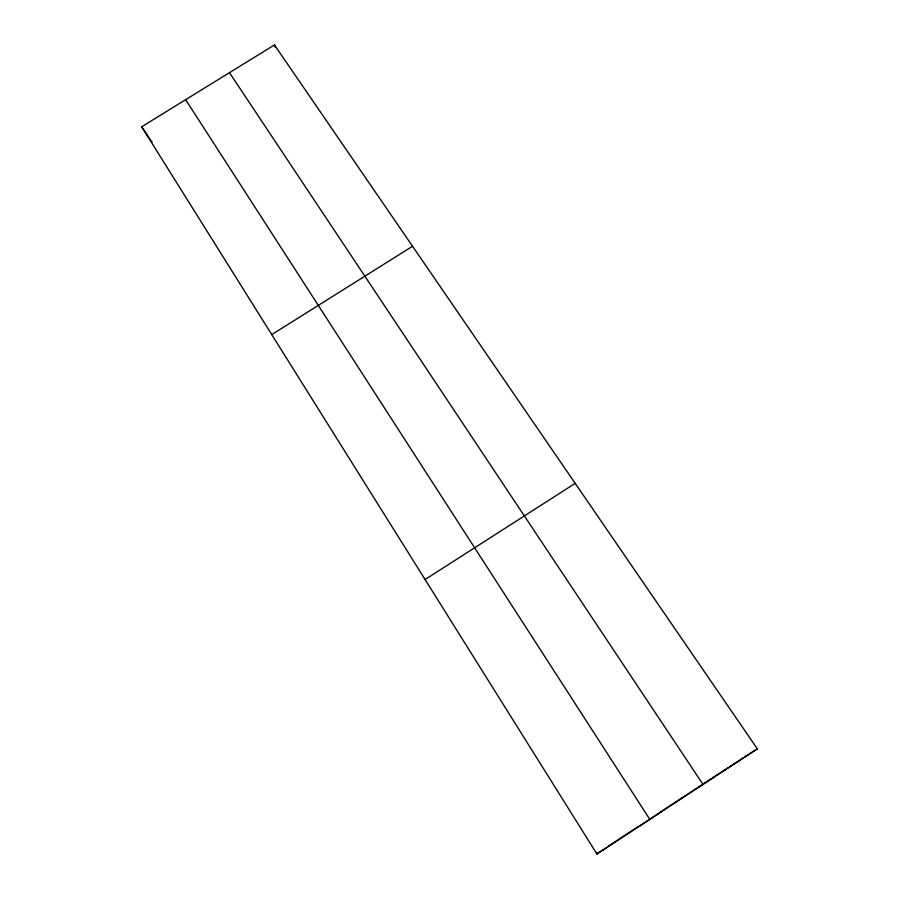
<?xml version="1.0" encoding="UTF-8"?>
<svg xmlns="http://www.w3.org/2000/svg" width="899" height="899" viewBox="0 0 899 899"><rect width="100%" height="100%" fill="white"/><g stroke="black" fill="none" stroke-linecap="round" stroke-linejoin="round"><path stroke-width="1.35" d="M596.936 854.05L141.671 126.781L274.442 44.95L757.329 748.845L596.936 854.05L597.161 852.78M597.015 853.612L607.589 847.06M608.724 845.925L637.953 826.754M669.44 806.1L639.481 826.147M700.86 785.501L670.609 805.335L671.295 805.279M711.705 778.377L702.018 784.737L703.029 784.467L229.459 72.684M425.092 579.529L575.191 483.347M271.768 334.608L412.551 246.27M757.329 748.845L712.783 777.68L713.907 777.332M745.035 756.52L746.485 755.958M734.292 763.566L735.64 763.082M723.549 770.623L724.774 770.207M691.556 791.603L692.455 791.401M681.082 798.469L681.88 798.334M660.124 812.213L660.698 812.235M649.629 819.101L185.632 99.688M141.671 126.781L148.47 136.828M149.2 137.918L152.088 142.177M274.442 44.95L275.543 47.501"/></g></svg>
